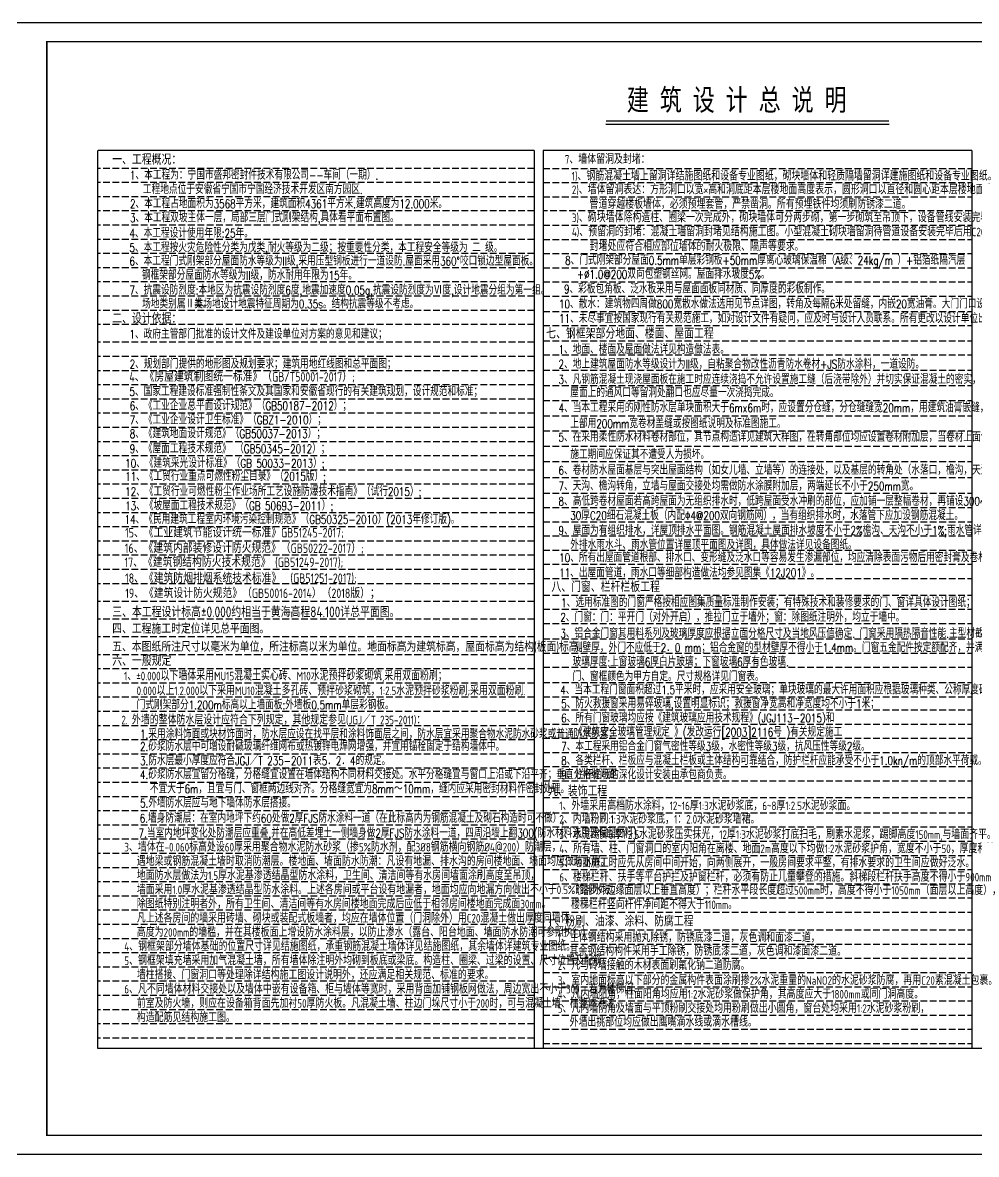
# Model space of a CAD drawing. Extents: x -89996 to 1006241, y -2176 to 440573.
# Drawn here: x 31449 to 66840, y 232896 to 274896 of the extents above; entities that cross this region are included whole.
import ezdxf

# ---------------------------------------------------------------- set-up
doc = ezdxf.new("R2010")
doc.units = 0
doc.header["$LTSCALE"] = 1000
doc.header["$MEASUREMENT"] = 0
doc.linetypes.add('DASH', pattern=[0.35, 0.25, -0.1])
for name, color, linetype in [('BORDER', 7, 'Continuous'), ('NUM', 7, 'Continuous'), ('PUB_TITLE', 4, 'Continuous'), ('STAIR', 2, 'Continuous'), ('填充', 251, 'Continuous'), ('文字', 7, 'Continuous')]:
    doc.layers.add(name, color=color, linetype=linetype)
doc.styles.add('C', font='tssdeng.shx', dxfattribs={"height": 3, "bigfont": 'tssdchn.shx'})
doc.styles.add('HZTXT', font='romans.shx', dxfattribs={"width": 0.75, "height": 300, "bigfont": 'HZTXT.shx'})
doc.styles.add('TSSD_Norm', font='tssdeng.shx', dxfattribs={"bigfont": 'hztxt.shx'})
doc.styles.add('宋体', font='')
doc.styles.get('宋体').set_extended_font_data('SimSun')

msp = doc.modelspace()

# ---------------------------------------------------------------- linework, layer by layer
at = {"color": 2}
msp.add_line((53088.56, 271131.34), (63603.21, 271131.34), dxfattribs=at)
at = {"layer": 'BORDER', "const_width": 53.03}
msp.add_lwpolyline([(32346.08, 233603.19), (32346.08, 274189.04), (89335.98, 274189.04), (89335.98, 233603.19)], close=True, dxfattribs=at)
at = {"layer": 'PUB_TITLE'}
msp.add_lwpolyline([(30578.4, 232896.12), (30578.4, 274896.12), (90043.05, 274896.12), (90043.05, 232896.12)], close=True, dxfattribs=at)
at = {"layer": 'STAIR', "const_width": 53.19}
msp.add_lwpolyline([(53090.41, 271247.95), (63602.36, 271247.95)], dxfattribs=at)
at = {"layer": '填充'}
for p, q in [((34227.59, 270145.41), (34227.59, 236834.1)), ((50433.85, 270145.41), (34254.61, 270145.41)), ((50433.85, 270145.41), (50433.85, 236834.1)), ((50763.18, 270145.41), (50763.18, 236834.1)), ((66675.11, 270145.41), (50763.18, 270145.41)), ((66675.11, 270145.41), (66675.11, 236834.1)), ((34227.59, 236834.1), (82120.83, 236834.1))]:
    msp.add_line(p, q, dxfattribs=at)
at = {"layer": '填充', "linetype": 'DASH'}
for p, q in [((50433.85, 269486.74), (34254.61, 269486.74)), ((50763.18, 269486.74), (66675.11, 269486.74)), ((50433.85, 268959.8), (34254.61, 268959.8)), ((50763.18, 268959.8), (66675.11, 268959.8)), ((50433.85, 268432.86), (34254.61, 268432.86)), ((50763.18, 268432.86), (66675.11, 268432.86)), ((50433.85, 267905.93), (34254.61, 267905.93)), ((66675.11, 267905.93), (50763.18, 267905.93)), ((50433.85, 267378.99), (34254.61, 267378.99)), ((50763.18, 267378.99), (66675.12, 267378.99)), ((50433.85, 266852.05), (34254.61, 266852.05)), ((50763.18, 266852.05), (66675.12, 266852.05)), ((50433.85, 266325.11), (34254.61, 266325.11)), ((50763.18, 266325.11), (66675.12, 266325.11)), ((50433.85, 265798.17), (34254.61, 265798.17)), ((50763.18, 265798.17), (66675.12, 265798.17)), ((50433.85, 265271.24), (34254.61, 265271.24)), ((50763.18, 265271.24), (66675.12, 265271.24)), ((50433.85, 264744.3), (34254.61, 264744.3)), ((50763.18, 264744.3), (66675.12, 264744.3)), ((50433.85, 264217.36), (34254.61, 264217.36)), ((50763.18, 264180.4), (66675.12, 264180.4)), ((50433.85, 263690.42), (34254.61, 263690.42)), ((50763.18, 263653.46), (66675.12, 263653.46)), ((50433.85, 263031.75), (34254.61, 263031.75)), ((50763.18, 263089.56), (66675.12, 263089.56)), ((50433.85, 262504.81), (34254.61, 262504.81)), ((50763.18, 262562.62), (66675.12, 262562.62)), ((50433.85, 261977.87), (34254.61, 261977.87)), ((50763.18, 261998.72), (66675.12, 261998.72)), ((50433.85, 261450.93), (34254.61, 261450.93)), ((50763.18, 261434.82), (66675.12, 261434.82)), ((50433.85, 260924), (34254.61, 260924)), ((50763.18, 260870.92), (66675.12, 260870.92)), ((50433.85, 260397.06), (34254.61, 260397.06)), ((50763.18, 260307.02), (66675.12, 260307.02)), ((50433.85, 259870.12), (34254.61, 259870.12)), ((50763.18, 259743.12), (66675.12, 259743.12)), ((50433.85, 259343.18), (34254.61, 259343.18)), ((50763.18, 259179.22), (66675.12, 259179.22)), ((50433.85, 258816.24), (34254.61, 258816.24)), ((50763.18, 258615.32), (66675.12, 258615.32)), ((50433.85, 258289.31), (34254.61, 258289.31)), ((50433.85, 258289.31), (34254.61, 258289.31)), ((50763.18, 258021.13), (66675.11, 258021.13)), ((50433.85, 257762.37), (34254.61, 257762.37)), ((50433.85, 257235.43), (34254.61, 257235.43)), ((50433.85, 257235.43), (34254.61, 257235.43)), ((50763.18, 257429.71), (66675.12, 257429.71)), ((50433.85, 256708.49), (34254.61, 256708.49)), ((50433.85, 256708.49), (34254.61, 256708.49)), ((50763.18, 256902.77), (66675.12, 256902.77)), ((50763.18, 256375.83), (66675.12, 256375.83)), ((50433.85, 256181.55), (34254.61, 256181.55)), ((50433.85, 256181.55), (34254.61, 256181.55)), ((50763.18, 255848.9), (66675.12, 255848.9)), ((50433.85, 255654.62), (34254.61, 255654.62)), ((50433.85, 255654.62), (34254.61, 255654.62)), ((50433.85, 255127.68), (34254.61, 255127.68)), ((50433.85, 255127.68), (34254.61, 255127.68)), ((50763.18, 255321.96), (66675.12, 255321.96)), ((50433.85, 254600.74), (34254.61, 254600.74)), ((50433.85, 254600.74), (34254.61, 254600.74)), ((50763.18, 254795.02), (66675.12, 254795.02)), ((50763.18, 254268.08), (66675.12, 254268.08)), ((50433.85, 254073.8), (34254.61, 254073.8)), ((50433.85, 254073.8), (34254.61, 254073.8)), ((50433.85, 253415.13), (34254.61, 253415.13)), ((50763.18, 253652.55), (66675.11, 253652.55)), ((50763.18, 253125.61), (66675.11, 253125.61)), ((50433.85, 252756.46), (34254.61, 252756.46)), ((50763.18, 252598.67), (66675.11, 252598.67)), ((50433.85, 252097.78), (34254.61, 252097.78)), ((50763.18, 252028.59), (66675.12, 252028.59)), ((50433.85, 251439.11), (34254.61, 251439.11)), ((50763.18, 251501.66), (66675.12, 251501.66)), ((50433.85, 250912.17), (34254.61, 250912.17)), ((50763.18, 250974.72), (66675.11, 250974.72)), ((50433.85, 250385.24), (34254.61, 250385.24)), ((50763.18, 250404.64), (66675.12, 250404.64)), ((50433.85, 249858.3), (34254.61, 249858.3)), ((50763.18, 249877.7), (66675.12, 249877.7)), ((50433.85, 249331.36), (34254.61, 249331.36)), ((50763.18, 249393.9), (66675.12, 249393.9)), ((50433.85, 248804.42), (34254.61, 248804.42)), ((50763.18, 248866.97), (66675.12, 248866.97)), ((50433.85, 248277.48), (34254.61, 248277.48)), ((50763.18, 248340.03), (66675.12, 248340.03)), ((50763.18, 247813.09), (66675.12, 247813.09)), ((50433.85, 247750.55), (34254.61, 247750.55)), ((50433.85, 247223.61), (34254.61, 247223.61)), ((50763.18, 247286.15), (66675.12, 247286.15)), ((50433.85, 246696.67), (34254.61, 246696.67)), ((50763.18, 246759.21), (66675.12, 246759.21)), ((50433.85, 246169.73), (34254.61, 246169.73)), ((50763.18, 246142.31), (66675.11, 246142.31)), ((50433.85, 245642.79), (34254.61, 245642.79)), ((50763.18, 245573.6), (66675.11, 245573.6)), ((50433.85, 245115.85), (34254.61, 245115.85)), ((50763.18, 245046.66), (66675.11, 245046.66)), ((50433.85, 244588.92), (34254.61, 244588.92)), ((50763.18, 244519.73), (66675.11, 244519.73)), ((50433.85, 244061.98), (34254.61, 244061.98)), ((50763.18, 243992.79), (66675.11, 243992.79)), ((50433.85, 243535.04), (34254.61, 243535.04)), ((50763.18, 243465.85), (66675.11, 243465.85)), ((50433.85, 243008.1), (34254.61, 243008.1)), ((50763.18, 242938.91), (66675.11, 242938.91)), ((50433.85, 242481.16), (34254.61, 242481.16)), ((50763.18, 242411.97), (66675.11, 242411.97)), ((50433.85, 241954.23), (34254.61, 241954.23)), ((50763.18, 241885.04), (66675.11, 241885.04)), ((50433.85, 241427.29), (34254.61, 241427.29)), ((50763.18, 241226.36), (66675.11, 241226.36)), ((50433.85, 240900.35), (34254.61, 240900.35)), ((50763.18, 240699.43), (66675.11, 240699.43)), ((50433.85, 240373.41), (34254.61, 240373.41)), ((50433.85, 239846.47), (34254.61, 239846.47)), ((50763.18, 240172.49), (66675.11, 240172.49)), ((50763.18, 239645.55), (66675.11, 239645.55)), ((50433.85, 239319.54), (34254.61, 239319.54)), ((50763.18, 239118.61), (66675.11, 239118.61)), ((50433.85, 238792.6), (34254.61, 238792.6)), ((50763.18, 238591.67), (66675.11, 238591.67)), ((50433.85, 238265.66), (34254.61, 238265.66)), ((50433.85, 237738.72), (34254.61, 237738.72)), ((50763.18, 238064.74), (66675.11, 238064.74)), ((50763.18, 237537.8), (66675.11, 237537.8)), ((50433.85, 237211.78), (34254.61, 237211.78)), ((50763.18, 237010.86), (66675.11, 237010.86))]:
    msp.add_line(p, q, dxfattribs=at)

# ---------------------------------------------------------------- texts
at = {"color": 6, "style": 'HZTXT', "width": 0.75}
for s, height, p in [('1、本工程为：宁国市盛邦密封件技术有限公司--车间（一期）.', 318.1818, (35431.66, 269076.25)), ('工程地点位于安徽省宁国市宁国经济技术开发区南方园区.', 318.1818, (35911.99, 268541.4)), ('2、本工程占地面积为3568平方米，建筑面积4361平方米.建筑高度为12.000米。', 318.1818, (35431.66, 268012.43)), ('3、本工程双坡主体一层，局部三层门式刚架结构,具体看平面布置图。', 318.1818, (35431.66, 267493.95)), ('4、本工程设计使用年限:25年。', 318.1818, (35412.5, 266919.57)), ('5、本工程按火灾危险性分类为戊类,耐火等级为二级；按重要性分类，本工程安全等级为 二 级。', 318.1818, (35412.5, 266386.23)), ('场地类别属Ⅱ类。', 318.182, (35882.89, 264294.73)), ('本场地设计地震特征周期为0.35s。结构抗震等级不考虑。', 318.1818, (37833.76, 264294.73))]:
    msp.add_text(s, height=height, dxfattribs=at).set_placement(p)
at = {"color": 1, "style": 'HZTXT', "width": 0.75}
for s, p in [('8、门式刚架部分屋面0.5mm单层彩钢板+50mm厚离心玻璃保温棉（A级、24kg/m ）+铝箔纸隔汽层', (51579.79, 265913.5)), ('+%%C1.0@200双向包塑钢丝网。屋面排水坡度5%%%。', (52016.67, 265394.39)), ('门式刚架部分1.200m标高以上墙面板:外墙板0.5mm单层彩钢板。', (35678.25, 249412.86))]:
    msp.add_text(s, height=318.1818, dxfattribs=at).set_placement(p)
at = {"style": 'HZTXT', "width": 0.75}
for s, p in [('6、本工程门式刚架部分屋面防水等级为II级,采用压型钢板进行一道设防.屋面采用360°咬口锁边型屋面板。', (35412.5, 265884.91)), ('钢框架部分屋面防水等级为II级，防水耐用年限为15年。', (35875.77, 265356.92)), ('7、抗震设防烈度:本地区为抗震设防烈度6度,地震加速度0.05g,抗震设防烈度为Ⅵ度,设计地震分组为第一组。', (35412.5, 264806.19)), ('9、彩板包角板、泛水板采用与屋面面板同材质、同厚度的彩板制作。', (51537.49, 264849.47)), ('10、散水：建筑物四周做800宽散水做法选用见节点详图，转角及每隔6米处留缝，内嵌20宽油膏。大门门口设坡道做法见节点详图。', (51352.64, 264293.8)), ('11、未尽事宜按国家现行有关规范施工，如对设计文件有疑问，应及时与设计人员联系。所有更改以设计单位出具变更联系单为准。', (51352.64, 263752.75)), ('1、政府主管部门批准的设计文件及建设单位对方案的意见和建议；', (35412.5, 263170.59)), ('1、地面、楼面及屋面做法详见构造做法表。', (51334.34, 262608.52)), ('2、规划部门提供的地形图及规划要求；建筑用地红线图和总平面图；', (35419, 262061.81)), ('2、地上建筑屋面防水等级设计为II级，自粘聚合物改性沥青防水卷材+JS防水涂料，一道设防。', (51334.34, 262060.96)), ('3、凡钢筋混凝土现浇屋面板在施工时应连续浇捣不允许设置施工缝（后浇带除外）并切实保证混凝土的密实，', (51334.34, 261492.87)), ('5、国家工程建设标准强制性条文及其国家和安徽省现行的有关建筑规划，设计规范和标准；', (35412.5, 261041.13)), ('屋面上的通风口等留洞处翻口也应尽量一次浇捣完成。', (51770.47, 260998.31)), ('6、《工业企业总平面设计规范》（GB50187-2012）；', (35421.88, 260513.36)), ('4、当本工程采用的刚性防水层单块面积大于6mx6m时，应设置分仓缝，分仓缝缝宽20mm，用建筑油膏嵌缝，', (51334.34, 260438.99)), ('7、《工业企业设计卫生标准》（GBZ1-2010）；', (35421.88, 259990.97)), ('上部用200mm宽卷材盖缝或按图纸说明及标准图施工。', (51770.47, 259851.89)), ('8、《建筑地面设计规范》（GB50037-2013）；', (35421.88, 259480.11)), ('5、在采用柔性防水材料卷材部位，其节点构造详见建筑大样图，在转角部位均应设置卷材附加层，当卷材上面设计不需要保护层时，', (51334.34, 259348.15)), ('9、《屋面工程技术规范》 （GB50345-2012）；', (35421.88, 258920.21)), ('10、《建筑采光设计标准》（GB 50033-2013）;', (35252.52, 258381.11)), ('施工期间应保证其不遭受人为损坏。', (51770.47, 258703.64)), ('6、卷材防水屋面基层与突出屋面结构（如女儿墙、立墙等）的连接处，以及基层的转角处（水落口，檐沟，天沟等）均应做成圆弧。', (51334.34, 258123.08)), ('11、《工贸行业重点可燃性粉尘目录》（2015版）;', (35252.52, 257893.75)), ('7、天沟、檐沟转角，立墙与屋面交接处均需做防水涂膜附加层，两端延长不小于250mm宽。', (51334.34, 257536.48)), ('12、《工贸行业可燃性粉尘作业场所工艺设施防爆技术指南》（试行2015）;', (35252.52, 257330.25)), ('13、《坡屋面工程技术规范》（GB 50693-2011）;', (35252.52, 256803.31)), ('8、高低跨卷材屋面若高跨屋面为无组织排水时，低跨屋面受水冲刷的部位，应加铺一层整幅卷材，再铺设300~500mm宽，', (51334.34, 256972.58)), ('14、《民用建筑工程室内环境污染控制规范》（GB50325-2010）(2013年修订版)。', (35233.9, 256298.48)), ('30厚C20细石混凝土板（内配Φ4@200双向钢筋网），当有组织排水时，水落管下应加设钢筋混凝土。', (51770.47, 256441.06)), ('9、屋面为有组织排水，详屋顶排水平面图。钢筋混凝土屋面排水坡度不小于2%%%檐沟、天沟不小于1%%%;雨水管详水施图纸。', (51334.34, 255888.29)), ('外排水雨水斗、雨水管位置详屋顶平面图及详图，具体做法详见设备图纸。', (51770.47, 255356.77)), ('10、所有出屋面管道根部、排水口、变形缝及泛水口等容易发生渗漏部位，均应清除表面污物后用密封膏及卷材附加增强处理。', (51358.4, 254879.8)), ('11、出屋面管道，雨水口等细部构造做法均参见图集《12J201》。', (51358.4, 254317.74)), ('1、选用标准图的门窗严格按相应图集质量标准制作安装；有特殊技术和装修要求的门、窗详具体设计图纸；', (51434.79, 253209.29)), ('2、门窗：门：平开门（对外开启），推拉门立于墙外；窗：除图纸注明外，均立于墙中。', (51400.21, 252667.4)), ('3、铝合金门窗其用料系列及玻璃厚度应根据立面分格尺寸及当地风压值确定. 门窗采用隔热隔音性能.主型材截面主要受力部位 基材最小实', (51400.2, 252067.05)), ('测壁厚，外门不应低于2．0 mm；铝合金窗的型材壁厚不得小于1.4mm。门窗五金配件按定额配齐，并满足相应的设计规范。', (51903.2, 251540.11)), ('玻璃厚度:上窗玻璃6厚白片玻璃；下窗玻璃6厚有色玻璃.', (51857.22, 251012.69)), ('门、窗框颜色为甲方自定。尺寸规格详见门窗表。', (51857.22, 250464.84)), ('4、当本工程门窗面积超过1.5平米时，应采用安全玻璃；单块玻璃的最大许用面积应根据玻璃种类、公称厚度确定并应满足规范的相关要求。', (51400.21, 249971.37)), ('5、防火救援窗采用易碎玻璃,设置明显标识；救援窗净宽高和净宽度均不小于1米；', (51434.79, 249456.98)), ('6、所有门窗玻璃均应按《建筑玻璃应用技术规程》(JGJ113-2015)和', (51434.79, 248930.04)), (' 《建筑安全玻璃管理规定 》(发改运行[2003]2116号 )有关规定施工', (51754.79, 248403.1)), ('7、本工程采用铝合金门窗气密性等级3级，水密性等级3级，抗风压性等级2级。', (51434.79, 247876.16)), ('8、各类栏杆、栏板应与混凝土栏板或主体结构可靠结合，防护栏杆应能承受不小于1.0kn/m的顶部水平荷载。', (51434.79, 247349.23)), ('9、栏杆栏板的深化设计安装由承包商负责。', (51434.79, 246822.29))]:
    msp.add_text(s, height=318.1818, dxfattribs=at).set_placement(p)
at = {"color": 7, "style": 'HZTXT', "width": 0.75}
for s, p in [('1.采用涂料饰面或块材饰面时，防水层应设在找平层和涂料饰面层之间，防水层宜采用聚合物水泥防水砂浆或普通防水砂浆；', (35805.37, 248331.02)), ('2.砂浆防水层中可增设耐碱玻璃纤维网布或热镀锌电焊网增强，并宜用锚栓固定于结构墙体中。', (35805.37, 247870.7)), ('3.防水层最小厚度应符合JGJ／T 235-2011表5．2．4的规定。 ', (35805.37, 247342.4)), ('4.砂浆防水层宜留分格缝，分格缝宜设置在墙体结构不同材料交接处。水平分格缝宜与窗口上沿或下沿平齐；垂直分格缝间距', (35805.37, 246827.2)), ('不宜大于6m，且宜与门、窗框两边线对齐。分格缝宽宜为8mm～10mm，缝内应采用密封材料作密封处理。', (36170.15, 246298.9)), ('5.外墙防水层应与地下墙体防水层搭接。', (35805.37, 245770.6)), ('6.墙身防潮层：在室内地坪下约60处做2厚FJS防水涂料一道（在此标高内为钢筋混凝土及砌石构造时可不做）,', (35794.15, 245207.71)), ('7.当室内地坪变化处防潮层应重叠,并在高低差埋土一侧墙身做2厚FJS防水涂料一道，四周沿墙上翻300(防水材料选用环保型材料).', (35752.81, 244656.2))]:
    msp.add_text(s, height=318.1818, dxfattribs=at).set_placement(p)
at = {"layer": 'BORDER', "style": '宋体', "width": 0.75}
msp.add_text('建 筑 设 计 总 说 明', height=797.8387, dxfattribs=at).set_placement((53869.15, 271636.13))
at = {"layer": 'NUM', "style": 'TSSD_Norm', "width": 0.8}
for s, p in [('4、《房屋建筑制图统一标准》（GB/T50001-2017）;', (35409.74, 261574.29)), ('15、《工业建筑节能设计统一标准》GB51245-2017;', (35251.25, 255792.24, -1550.5)), ('16、《建筑内部装修设计防火规范》（GB50222-2017）;', (35243.13, 255216.07)), ('17、《建筑钢结构防火技术规范》 (GB51249-2017);', (35231.03, 254694.17)), ('18、《建筑防烟排烟系统技术标准》  (GB51251-2017);', (35250.51, 254104.4, -1550.5)), ('19、《建筑设计防火规范》（GB50016-2014）（2018版）；', (35258.33, 253543.5)), ('四、工程施工时定位详见总平面图。', (34773.59, 252224.69)), ('五、本图纸所注尺寸以毫米为单位，所注标高以米为单位。地面标高为建筑标高，屋面标高为结构(板面)标高。', (34773.59, 251551.6))]:
    msp.add_text(s, height=350, dxfattribs=at).set_placement(p)
at = {"layer": '文字', "color": 3, "style": 'C', "width": 0.8}
for s, height, p in [('一、工程概况：', 397.765, (34773.59, 269622.82)), ('二、设计依据：', 397.765, (34773.59, 263722.17)), ('七、钢框架部分地面、楼面、屋面工程', 397.7646, (50876.79, 263166.55)), ('八、门窗、栏杆栏板工程', 397.7646, (51070.74, 253763.31)), ('三、本工程设计标高±0.000约相当于黄海高程84.100详总平面图。', 397.7646, (34773.59, 252829.48)), ('六、一般规定', 397.765, (34773.59, 251022.35)), ('九、装饰工程', 397.765, (50945.47, 246188.04)), ('十、粉刷、油漆、涂料、防腐工程', 397.7646, (50855.29, 241356.72))]:
    msp.add_text(s, height=height, dxfattribs=at).set_placement(p)
at = {"layer": '文字', "style": 'C', "width": 0.8}
for s, height, p in [('7、墙体留洞及封堵：', 318.212, (51567.61, 269660.79)), ('1)、钢筋混凝土墙上留洞详结施图纸和设备专业图纸，砌块墙体和轻质隔墙留洞详建施图纸和设备专业图纸。', 318.2117, (51825.72, 269041.09)), ('2)、墙体留洞表达：方形洞口以宽×高和洞底距本层楼地面高度表示，圆形洞口以直径和圆心距本层楼地面高度表示，', 318.2117, (51830.73, 268533.94)), ('管道穿越楼板墙体，必须预埋套管，严禁凿洞。所有预埋铁件均须刷防锈漆二道。', 318.2117, (52486.72, 267991.13)), ('3)、砌块墙体除构造柱、圈梁一次完成外，砌块墙体可分两步砌，第一步砌筑至吊顶下，设备管线安装完毕后再砌筑至板底或梁底。', 318.2117, (51830.73, 267494.11)), ('4)、预留洞的封堵：混凝土墙留洞封堵见结构施工图。小型混凝土砌块墙留洞待管道设备安装完毕后用C20细石混凝土填实。', 318.2117, (51830.73, 266967.18)), ('封堵处应符合相应部位墙体的耐火极限、隔声等要求。', 318.2117, (52486.72, 266424.36)), ('1、%%P0.000以下墙体采用MU15混凝土实心砖、M10水泥预拌砂浆砌筑,采用双面粉刷；', 318.2117, (35214, 250487.66)), ('0.000以上1.2.000以下采用MU10混凝土多孔砖、预拌砂浆砌筑，1:2.5水泥预拌砂浆粉刷;采用双面粉刷.', 318.2117, (35678.25, 249939.8)), ('2. 外墙的整体防水层设计应符合下列规定，其他规定参见(JGJ／T 235-2011)：', 318.2117, (35112.19, 248856.12)), ('1、外墙采用高档防水涂料，12~16厚1:3水泥砂浆底，6~8厚1:2.5水泥砂浆面。', 318.2117, (51363.68, 245670.53)), ('2、内墙粉刷:1:3水泥砂浆底，1：2.0水泥砂浆墙裙。', 318.2117, (51363.68, 245171.27)), ('3、水泥踢脚8厚1:2.5水泥砂浆压实抹光，12厚1:3水泥砂浆打底扫毛，刷素水泥浆，踢脚高度150mm,与墙面齐平。', 318.2117, (51363.68, 244603.19)), ('3、墙体在-0.060标高处设60厚采用聚合物水泥防水砂浆（掺5%%%防水剂，配3%%C8钢筋横向钢筋%%C4@200）防潮层，', 318.2117, (35221.71, 244138.57)), ('4、所有墙、柱、门窗洞口的室内阳角在离楼、地面2m高度以下均做1:2水泥砂浆护角，宽度不小于50，厚度和墙面粉刷厚度一致。', 318.2117, (51363.68, 244076.25)), ('遇地梁或钢筋混凝土墙时取消防潮层。楼地面、墙面防水防潮：凡设有地漏、排水沟的房间楼地面、墙面均应做防水层。', 318.2117, (35685.97, 243607.98)), ('5、地面施工时应先从房间中间开始，向两侧展开，一般房间要求平整，有排水要求的卫生间应做好泛水。', 318.2117, (51363.68, 243549.31)), ('地面防水层做法为1.5厚水泥基渗透结晶型防水涂料，卫生间、清洁间等有水房间墙面涂刷高度至吊顶，', 318.2117, (35685.97, 243081.04)), ('6、楼梯栏杆、扶手等平台护拦及护窗栏杆，必须有防止儿童攀登的措施。斜梯段栏杆扶手高度不得小于900mm', 318.2117, (51363.68, 243022.37)), ('墙面采用1.0厚水泥基渗透结晶型防水涂料。上述各房间或平台设有地漏者，地面均应向地漏方向做出不小于0.5%%%的排水坡。', 318.2117, (35685.97, 242554.11)), ('（踏步外边缘面层以上垂直高度）；栏杆水平段长度超过500mm时，高度不得小于1050mm（面层以上高度），', 318.2117, (51799.8, 242527.81)), ('除图纸特别注明者外，所有卫生间、清洁间等有水房间楼地面完成后应低于相邻房间楼地面完成面30mm。', 318.2117, (35685.97, 242027.17)), ('楼梯栏杆竖向杆件净间距不得大于110mm。', 318.2117, (51799.8, 242000.88)), ('凡上述各房间的墙采用砖墙、砌块或装配式板墙者，均应在墙体位置（门洞除外）用C20混凝土做出厚度同墙体，', 318.2117, (35685.97, 241500.23)), ('高度为200mm的墙槛，并在其楼板面上增设防水涂料层，以防止渗水（露台、阳台地面、墙面防水防潮可参照执行）。', 318.2117, (35685.97, 240973.29)), ('1、主体钢结构采用抛丸除锈，防锈底漆二道，灰色调和面漆二道，', 318.2117, (51308.09, 240776.41)), ('4、钢框架部分墙体基础的位置尺寸详见结施图纸，承重钢筋混凝土墙体详见结施图纸，其余墙体详建筑专业图纸。', 318.2117, (35221.71, 240450)), ('5、钢框架填充墙采用加气混凝土墙，所有墙体除注明外均砌到板底或梁底。构造柱、圈梁、过梁的设置、尺寸位置及配筋，', 318.2117, (35221.71, 239923.06)), ('其余钢结构构件采用手工除锈，防锈底漆二道，灰色调和漆面漆二道。', 318.2117, (51744.21, 240271.12)), ('2、凡与砖墙接触的木材表面刷氟化钠二道防腐。', 318.2117, (51308.09, 239743.92)), ('墙柱搭接、门窗洞口等处理除详结构施工图设计说明外，还应满足相关规范、标准的要求。', 318.2117, (35685.97, 239392.48)), ('3、室内地面标高以下部分的金属构件表面涂刷掺2%%%水泥重量的NaNO%%1422%%143的水泥砂浆防腐，再用C20素混凝土包裹。', 318.2117, (51308.09, 239188.03)), ('6、凡不同墙体材料交接处以及墙体中嵌有设备箱、柜与墙体等宽时，采用背面加铺钢板网做法，周边宽出不小于300，若为楼梯间、', 318.2117, (35221.71, 238869.19)), ('4、凡内墙阳角，柱面阳角均应用1:2水泥砂浆做保护角，其高度应大于1800mm或同门洞高度。', 318.2117, (51308.09, 238677.31)), ('前室及防火墙，则应在设备箱背面先加衬50厚防火板。凡混凝土墙、柱边门垛尺寸小于200时，可与混凝土墙、柱整体浇注，', 318.2117, (35685.97, 238338.6)), ('构造配筋见结构施工图。', 318.2117, (35685.97, 237811.66)), ('5、凡内墙阴角及墙面与平顶粉刷交接处均用粉刷做出小圆角，窗台处均采用1:2水泥砂浆粉刷，', 318.2117, (51308.09, 238150.37)), ('外墙出挑部位均应做出鹰嘴滴水线或滴水槽线。', 318.2117, (51744.21, 237636.43))]:
    msp.add_text(s, height=height, dxfattribs=at).set_placement(p)
at = {"layer": '文字', "color": 1, "style": 'C', "width": 0.8}
msp.add_text('2', height=184.96, dxfattribs=at).set_placement((62135.33, 266150.07))

doc.saveas('drawing.dxf')
